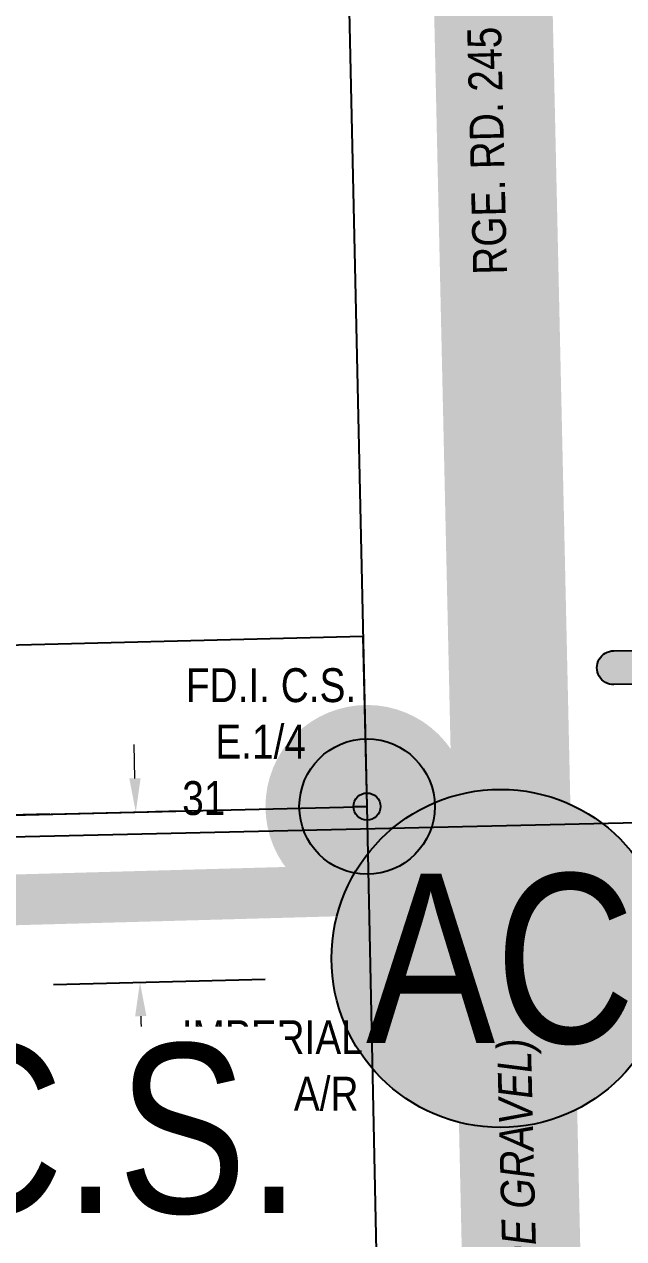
# Model space of a CAD drawing. Extents: x 88833 to 97610, y 5963373 to 5974710.
# Drawn here: x 95516.4 to 95551.8, y 5969134.7 to 5969206.5 of the extents above; entities that cross this region are included whole.
import ezdxf
from ezdxf.enums import TextEntityAlignment as Align

# ---------------------------------------------------------------- set-up
doc = ezdxf.new("R2010")
doc.units = 0
doc.header["$LTSCALE"] = 5
doc.header["$PDSIZE"] = 5
doc.linetypes.add('foc-ACCESSROAD', pattern=[3.75, 2.5, -1.25])
doc.linetypes.add('foc-QUARTERLINE', pattern=[33, 25, -3, 2, -3])
doc.layers.get('Defpoints').update_dxf_attribs({"color": 9})
for name, color, linetype in [('AS-POWER', 104, 'foc-POWER'), ('AS-ROADS', 254, 'Continuous'), ('AS-SYMBOL', 7, 'Continuous'), ('CG-NOTES', 7, 'Continuous'), ('F-AR', 190, 'foc-ACCESSROAD'), ('F-RW', 190, 'Continuous'), ('L-MON', 1, 'Continuous'), ('L-MON-1000', 1, 'Continuous'), ('L-MON-T-1000', 1, 'Continuous'), ('L-QSEC', 8, 'foc-QUARTERLINE'), ('L-ROAD-T-1000', 7, 'Continuous'), ('L-SEC', 7, 'Continuous')]:
    doc.layers.add(name, color=color, linetype=linetype)
doc.layers.add('F-WS-T-1000', color=190, linetype='Continuous', lineweight=9)
doc.layers.add('T-TEXT-1000', color=48, linetype='Continuous', lineweight=18)
doc.styles.add('1.8', font='ARIALN.TTF', dxfattribs={"height": 2})
doc.styles.add('100L', font='ARIALN.TTF', dxfattribs={"height": 10})
doc.styles.add('175L', font='ARIALN.TTF', dxfattribs={"height": 2})
doc.styles.add('80L', font='ARIALN.TTF', dxfattribs={"height": 10})
doc.styles.add('80LS', font='ARIALNI.TTF', dxfattribs={"height": 10})
doc.styles.add('foc-LtypeFont', font='ARIALN.TTF', dxfattribs={"height": 7.349999999999999})
doc.linetypes.add('foc-POWER', pattern='A,6,-1,["P",foc-LtypeFont,S=0.2,R=0,X=-0.625,Y=-0.75],-1.239999999999999,4', length=12.24)
doc.dimstyles.new('Compass 1 000', dxfattribs={"dimtxt": 1.8, "dimasz": 2, "dimexe": 0.2, "dimexo": 0.0625, "dimgap": 0.5, "dimtad": 0, "dimtih": 1, "dimtoh": 1, "dimzin": 0, "dimdsep": 46, "dimtxsty": '1.8', "dimcen": 0.1, "dimse1": 1, "dimse2": 1, "dimclrd": 256, "dimclrt": 256, "dimaunit": 1, "dimadec": 4, "dimazin": 0, "dimtfac": 0.06, "dimtofl": 0, "dimtmove": 0, "dimatfit": 0, "dimfxl": 0.2, "dimtolj": 1, "dimtzin": 0, "dimlwd": -1, "dimarcsym": 0})

# ---------------------------------------------------------------- blocks, each defined once
blk = doc.blocks.new('fdia')
at = {"color": 255, "const_width": 1}
blk.add_lwpolyline([(-0.5, 0, 1), (0.5, 0, 1)], format="xyb", close=True, dxfattribs=at)
blk = doc.blocks.new('Fdiaa')
blk.add_blockref('fdia', (0, 0))
blk = doc.blocks.new('fdib')
at = {"color": 1, "const_width": 1.6}
blk.add_lwpolyline([(-0.3999999999996362, 0, 0.9999999999999998), (0.3999999999996362, 0, 1)], format="xyb", close=True, dxfattribs=at)
at = {"color": 1}
blk.add_circle((0, 0), 0.8, dxfattribs=at)
blk = doc.blocks.new('Fdibb')
blk.add_blockref('fdib', (0, 0))
blk = doc.blocks.new('fdicc')
for name in ['Fdibb', 'Fdiaa']:
    blk.add_blockref(name, (0, 0))
blk = doc.blocks.new('FDI')
blk.add_blockref('fdicc', (0, 0))
blk = doc.blocks.new('*U536')
h = blk.add_hatch(color=255)
h.dxf.hatch_style = 1
edge = h.paths.add_edge_path()
edge.add_arc((1.099984011462347, 0.005930811681717996), 0.2, -89.6910798865049, 90.30892011349499, ccw=False)
edge.add_line((1.101062340859023, -0.194066281311436), (-0.198918763596478, -0.20107542238983))
edge.add_line((-0.1989187635964779, -0.20107542238983), (-1.098905682065671, -0.205927904674872))
edge.add_arc((-1.099984011462347, -0.005930811681717996), 0.2, 90.30892011349499, 270.30892011349505, ccw=False)
edge.add_line((-1.101062340859023, 0.194066281311436), (1.098905682065671, 0.205927904674872))
h = blk.add_hatch(color=255)
h.dxf.hatch_style = 1
edge = h.paths.add_edge_path()
edge.add_arc((0.009799999999811737, -1.817599999904634), 0.2, -179.691079886505, 0.3089201134949917, ccw=False)
edge.add_line((-0.1901970929933422, -1.81867832930131), (-0.1989187635964779, -0.2010754223898299))
edge.add_line((-0.1989187635964779, -0.20107542238983), (0.2010754223898299, -0.1989187635964779))
edge.add_line((0.2010754223898299, -0.1989187635964779), (0.2097970929929657, -1.816521670507958))
at = {"color": 255}
blk.add_lwpolyline([(1.098905682065671, 0.205927904674872, -0.9999999999999999), (1.101062340859023, -0.194066281311436), (-0.1989187635964779, -0.20107542238983), (-1.098905682065671, -0.205927904674872, -0.9999999999999999), (-1.101062340859023, 0.194066281311436)], format="xyb", close=True, dxfattribs=at)
at = {"color": 72, "const_width": 0.1, "flags": 128}
for points in [[(1.099984011462347, 0.005930811681717998), (-1.099984011462347, -0.005930811681717998)], [(0.009799999999811739, -1.817599999904634), (0, 0)]]:
    blk.add_lwpolyline(points, dxfattribs=at)
at = {"color": 255, "flags": 128}
blk.add_lwpolyline([(0.2097970929929657, -1.816521670507958, -0.9999999999999999), (-0.1901970929933422, -1.81867832930131), (-0.1989187635964779, -0.20107542238983), (0.2010754223898299, -0.1989187635964779)], format="xyb", close=True, dxfattribs=at)
blk = doc.blocks.new('Access_Point')
h = blk.add_hatch(color=255)
h.dxf.hatch_style = 1
edge = h.paths.add_edge_path()
edge.add_arc((0, 0), 9.991818388100018, 0, 360)
at = {"color": 170}
blk.add_circle((0, 0), 9.991818388100018, dxfattribs=at)
at = {"color": 170, "style": '175L'}
blk.add_text('AC', height=10, dxfattribs=at).set_placement((0, 0), align=Align.MIDDLE_CENTER)
blk = doc.blocks.new('*D1230')
at = {"layer": 'Defpoints', "color": 0, "transparency": 16777216}
for p in [(95531.21910182442, 5969160.116498372), (95523.24209784344, 5969149.867073415), (95531.46404948039, 5969150.067485922)]:
    blk.add_point(p, dxfattribs=at)
at = {"layer": 'F-WS-T-1000', "transparency": 16777216}
for p, q in [((95522.94841407117, 5969161.915491974), (95522.89967795485, 5969163.914898084)), ((95523.29083395976, 5969147.867667305), (95523.36208836333, 5969144.944445256)), ((95523.36208836333, 5969144.944445256), (95525.36208836333, 5969144.944445257))]:
    blk.add_line(p, q, dxfattribs=at)
for points in [[(95523.2816484228, 5969161.92361466), (95522.61517971958, 5969161.907369289), (95522.9971501875, 5969159.916085864)], [(95523.62406831139, 5969147.875789992), (95522.95759960817, 5969147.85954462), (95523.24209784344, 5969149.867073415)]]:
    blk.add_solid(points, dxfattribs=at)
at = {"layer": 'F-WS-T-1000', "transparency": 16777216, "insert": (95531.05717704011, 5969144.944445257), "char_height": 2, "attachment_point": 5, "style": '1.8'}
blk.add_mtext('\\A1;IMPERIAL\\P10.06 A/R', dxfattribs=at)

msp = doc.modelspace()

# ---------------------------------------------------------------- linework, layer by layer
at = {"layer": 'AS-POWER', "flags": 128}
msp.add_lwpolyline([(94932.14200006616, 5969022.527999286), (94890.93200006524, 5969144.244999298), (94894.39100006607, 5969144.329999297), (95556.7810000002, 5969159.393)], dxfattribs=at)
at = {"layer": 'AS-ROADS', "const_width": 7.000000000000012, "flags": 128}
msp.add_lwpolyline([(95670.90577459798, 5963393.09553819), (95651.05223321918, 5964316.404550116), (95634.4655949896, 5965117.394831595), (95616.08780086598, 5965910.258436801), (95601.47620556291, 5966746.266054693), (95571.821598412, 5967965.840892456), (95524.57472972738, 5970082.85166653)], dxfattribs=at)
at = {"layer": 'AS-ROADS', "flags": 128}
for points in [[(95547.52263993798, 5969149.792835202, 2.997613521000005, 2.997613521000005, 0), (95631.36134464266, 5969150.436231493, 2.997613521000005, 2.997613521000005, 0), (95853.31465074055, 5969158.562291733, 2.997613521000005, 2.997613521000005, 0), (96034.13066750213, 5969163.115001989, 2.997613521000005, 2.997613521000005, 0), (96113.0773994162, 5969165.927038949, 2.997613521000005, 2.997613521000005, 0), (96133.65929132642, 5969165.927038949, 2.997613521000005, 2.997613521000005, 0), (96143.09812495386, 5969163.568773895, 2.997613521000005, 2.997613521000005, 0), (96151.88148271039, 5969156.887052028, 2.997613521000005, 2.997613521000005, 0), (96156.46981380663, 5969150.467344082, 2.997613521000005, 2.997613521000005, 0), (96158.41635081267, 5969141.237468706, 2.997613521000005, 2.997613521000005, 0), (96159.25664225685, 5969061.534025984, 2.997613521000005, 2.997613521000005, 0), (96157.35530830918, 5968969.186996389, 0, 0, 0)], [(95339.90267346935, 5969150.318003256, 2.997613521000005, 2.997613521000005, 0), (95445.19822183947, 5969153.291037429, 2.997613521000005, 2.997613521000005, 0), (95501.38442151116, 5969154.336499996, 2.997613521000005, 2.997613521000005, 0), (95545.26354133849, 5969155.554702147, 2.997613521000005, 2.997613521000005, 0)]]:
    msp.add_lwpolyline(points, format="xyseb", dxfattribs=at)
at = {"layer": 'F-AR', "flags": 128}
msp.add_lwpolyline([(95536.655, 5969160.249), (94988.70984468788, 5969146.892674486), (94988.95992638411, 5969136.843787182), (94988.95992638411, 5969136.843787182), (95536.87092921435, 5969150.199280214)], dxfattribs=at)
at = {"layer": 'F-RW', "flags": 128}
msp.add_lwpolyline([(95245.72791160521, 5969129.77901834), (95245.13737241442, 5969153.143171453), (95536.65500000001, 5969160.249), (95536.43491398015, 5969170.293083139), (95234.8409116051, 5969162.723018341), (95235.68091160526, 5969129.528018337)], close=True, dxfattribs=at)
at = {"layer": 'L-SEC', "flags": 128}
for points in [[(95536.655, 5969160.249), (95519.125, 5969960.267)], [(95553.8050000002, 5968360.41), (95536.655, 5969160.249)]]:
    msp.add_lwpolyline(points, dxfattribs=at)

# ---------------------------------------------------------------- block references
at = {"layer": 'AS-SYMBOL', "color": 5, "xscale": 5, "yscale": 5, "zscale": 5}
msp.add_blockref('*U536', (95556.7320000002, 5969168.481), dxfattribs=at)

# ---------------------------------------------------------------- texts
at = {"layer": 'L-ROAD-T-1000', "insert": (95542.74540198075, 5969198.954734693), "char_height": 1.999999999999999, "width": 14.83755408973085, "attachment_point": 2, "rotation": 91.40944444444446, "style": '80L'}
msp.add_mtext('RGE. RD. 245', dxfattribs=at)
at = {"layer": 'T-TEXT-1000', "insert": (95544.64656317179, 5969133.549830657), "char_height": 1.999999999999999, "width": 27.12837226542025, "attachment_point": 2, "rotation": 91.40944444444446, "style": '80LS'}
msp.add_mtext('(HIGH GRADE GRAVEL)', dxfattribs=at)

# ---------------------------------------------------------------- next in the draw order: texts
at = {"layer": 'L-MON-T-1000', "insert": (95525.7384741717, 5969168.418885701), "char_height": 1.999999999999999, "attachment_point": 1, "style": '100L', "bg_fill": 3, "box_fill_scale": 1.1, "bg_fill_color": 256, "bg_fill_transparency": 0}
msp.add_mtext_dynamic_manual_height_columns('\\pi0.22023;FD.I. C.S.\\P\\pi1.9583;E.1/4 31', width=9.888712240383976, gutter_width=50, heights=[0], dxfattribs=at)

# ---------------------------------------------------------------- next in the draw order: linework, layer by layer
at = {"layer": 'L-QSEC', "flags": 128}
msp.add_lwpolyline([(93928.30122506293, 5969121.04490019), (95536.655, 5969160.249)], dxfattribs=at)

# ---------------------------------------------------------------- next in the draw order: block references
at = {"layer": 'CG-NOTES', "xscale": 0.9992045070000001, "yscale": 0.9992045070000001, "zscale": 0.9992045070000001}
msp.add_blockref('Access_Point', (95544.53694640064, 5969151.280706053), dxfattribs=at)
at = {"layer": 'L-MON', "color": 5, "xscale": 5, "yscale": 5, "zscale": 5}
msp.add_blockref('FDI', (95536.655, 5969160.249), dxfattribs=at)
at = {"layer": 'L-MON-1000', "color": 5}
msp.add_blockref('FDI', (95536.65500000001, 5969160.249), dxfattribs=at)

# ---------------------------------------------------------------- next in the draw order: dimensions: what is measured, and where the dimension line sits
at = {"layer": 'F-WS-T-1000'}
dim = msp.add_linear_dim(base=(95523.24209784344, 5969149.867073415), p1=(95531.21910182445, 5969160.116498372), p2=(95531.46404948035, 5969150.067485923), angle=271.39632510128394, text='IMPERIAL\\P10.06 A/R', dimstyle='Compass 1 000', dxfattribs=at)
dim.commit()
dim.dimension.update_dxf_attribs({"geometry": '*D1230', "text_midpoint": (95531.05717704011, 5969144.944445257), "dimtype": 161})

# ---------------------------------------------------------------- next in the draw order: texts
at = {"layer": 'L-MON', "insert": (95480.04919716438, 5969146.242780225), "char_height": 9.999999999999996, "attachment_point": 1, "style": '100L', "bg_fill": 3, "box_fill_scale": 1.1, "bg_fill_color": 256, "bg_fill_transparency": 0}
msp.add_mtext_dynamic_manual_height_columns('\\pi2.4189;FD.I. C.S.\\P\\pi11.109;E.1/4 31', width=50.76127862212731, gutter_width=50, heights=[0], dxfattribs=at)

doc.saveas('drawing.dxf')
